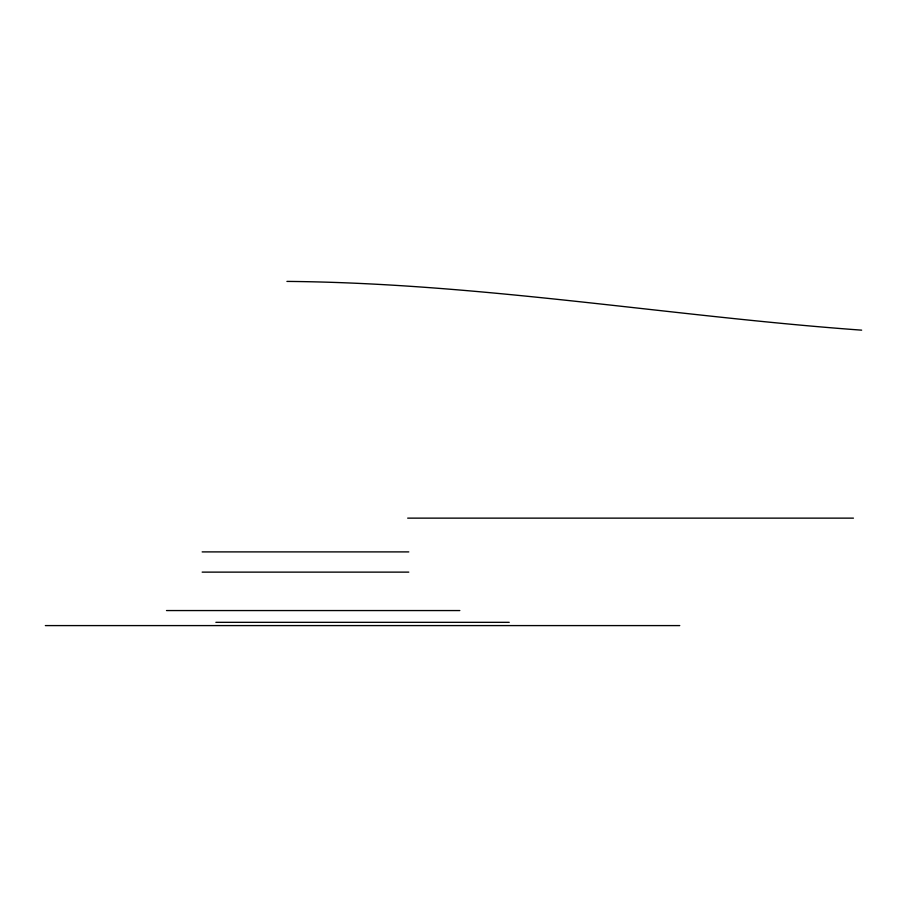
<?xml version="1.0" encoding="UTF-8"?>
<svg xmlns="http://www.w3.org/2000/svg" width="907" height="907" viewBox="0 0 907 907"><rect width="100%" height="100%" fill="white"/><g stroke="black" fill="none" stroke-linecap="round" stroke-linejoin="round"><path stroke-width="1.36" d="M407.685 518.135L853.442 518.135M202.159 551.898L408.785 551.898M202.159 572.124L408.785 572.124M166.491 610.558L459.826 610.558M215.877 622.327L509.224 622.327M45.35 625.592L679.751 625.592M286.929 281.408C479.406 283.029 669.944 316.26 861.65 330.159"/></g></svg>
